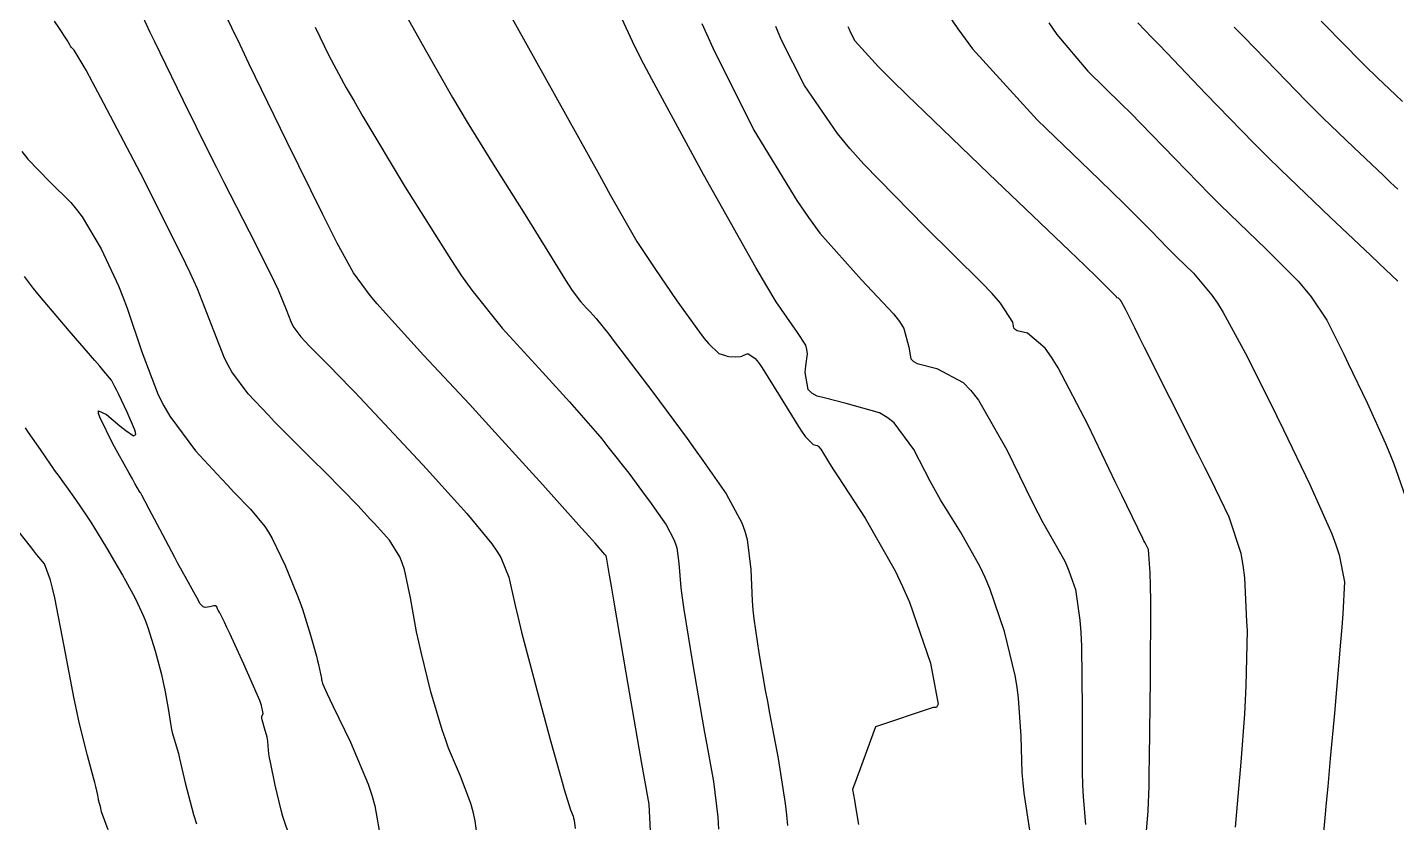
# Model space of a CAD drawing. Header units: metres. Extents: x 837476 to 838477, y 1189012 to 1191014.
# Drawn here: x 838256.2 to 838360.2, y 1190159.8 to 1190220.2 of the extents above; entities that cross this region are included whole.
import ezdxf

# ---------------------------------------------------------------- set-up
doc = ezdxf.new("R2010")
doc.units = ezdxf.units.M
doc.header["$LTSCALE"] = 0.3
doc.layers.add('COTAS 10', color=1, linetype='Continuous')
doc.layers.add('COTAS INT', color=252, linetype='Continuous')

msp = doc.modelspace()

# ---------------------------------------------------------------- linework, layer by layer
at = {"layer": 'COTAS 10'}
for points in [[(838291.32, 1190223.97), (838295.467, 1190216.491), (838299.632, 1190208.986), (838300.462, 1190207.5), (838301.151, 1190206.27), (838302.471, 1190203.965), (838303.186, 1190202.888), (838303.494, 1190202.432), (838303.85, 1190201.907), (838305.53, 1190199.444), (838307.231, 1190197.062), (838307.599, 1190196.59), (838307.923, 1190196.197), (838308.721, 1190195.455), (838309.217, 1190195.283), (838309.35, 1190195.25), (838309.482, 1190195.224), (838309.941, 1190195.184), (838310.361, 1190195.227), (838310.468, 1190195.253), (838310.57, 1190195.286), (838310.902, 1190195.457), (838311.467, 1190195.08), (838311.716, 1190194.767), (838312.005, 1190194.365), (838313.381, 1190192.158), (838314.762, 1190189.903), (838315.053, 1190189.47), (838315.305, 1190189.12), (838315.885, 1190188.546), (838316.17, 1190188.468), (838316.235, 1190188.43), (838316.294, 1190188.386), (838316.459, 1190188.168), (838317.051, 1190187.208), (838317.381, 1190186.695), (838317.781, 1190186.076), (838319.825, 1190182.95), (838322.116, 1190178.934), (838322.672, 1190177.754), (838323.195, 1190176.544), (838324.802, 1190171.928), (838325.375, 1190168.814), (838325.247, 1190168.55), (838324.993, 1190168.546), (838320.624, 1190167.097), (838319.451, 1190163.898), (838318.87, 1190162.315), (838319.015, 1190161.513), (838319.132, 1190160.853), (838319.313, 1190159.653)], [(838325.829, 1190221.644), (838326.864, 1190220.114), (838327.998, 1190218.595), (838332.909, 1190213.198), (838337.614, 1190208.662), (838338.617, 1190207.687), (838339.49, 1190206.832), (838341.56, 1190204.758), (838342.797, 1190203.487), (838343.145, 1190203.139), (838343.496, 1190202.794), (838344.782, 1190201.56), (838346.177, 1190199.887), (838346.596, 1190199.264), (838347.03, 1190198.572), (838348.717, 1190195.495), (838350.553, 1190191.815), (838351.081, 1190190.743), (838351.618, 1190189.647), (838353.627, 1190185.495), (838355.284, 1190181.745), (838355.599, 1190180.902), (838355.852, 1190180.143), (838356.243, 1190178.111), (838356.117, 1190175.678), (838356.043, 1190174.667), (838355.952, 1190173.509), (838355.485, 1190168.111), (838355.172, 1190164.669), (838354.981, 1190162.56), (838354.867, 1190161.307), (838354.765, 1190160.176), (838354.49, 1190157.116)], [(838290.537, 1190157.266), (838290.185, 1190159.946), (838290.039, 1190160.62), (838289.871, 1190161.265), (838289.086, 1190163.346), (838288.179, 1190165.477), (838287.933, 1190166.153), (838287.69, 1190166.867), (838286.832, 1190169.755), (838286.083, 1190172.753), (838285.908, 1190173.536), (838285.748, 1190174.297), (838285.287, 1190176.877), (838284.816, 1190179.039), (838284.65, 1190179.537), (838284.467, 1190179.991), (838283.678, 1190181.269), (838282.765, 1190182.276), (838282.506, 1190182.559), (838282.243, 1190182.844), (838281.269, 1190183.89), (838280.066, 1190185.138), (838279.659, 1190185.551), (838279.219, 1190185.993), (838277.366, 1190187.833), (838275.434, 1190189.767), (838274.946, 1190190.268), (838274.477, 1190190.754), (838272.954, 1190192.387), (838271.706, 1190194.056), (838271.412, 1190194.565), (838271.14, 1190195.094), (838270.342, 1190197.174), (838269.088, 1190200.355), (838268.528, 1190201.579), (838267.876, 1190202.95), (838264.754, 1190209.14), (838261.717, 1190214.931), (838261.118, 1190216.051), (838260.625, 1190216.962), (838259.719, 1190218.503), (838259.504, 1190218.723), (838259.445, 1190218.8), (838259.388, 1190218.885), (838259.186, 1190219.248), (838258.554, 1190220.221), (838258.226, 1190220.69)]]:
    msp.add_lwpolyline(points, dxfattribs=at)
at = {"layer": 'COTAS INT'}
for points in [[(838303.523, 1190159.164), (838303.406, 1190161.203), (838303.031, 1190163.306), (838302.858, 1190164.298), (838302.655, 1190165.468), (838301.671, 1190171.175), (838300.723, 1190176.703), (838300.541, 1190177.761), (838300.396, 1190178.614), (838300.165, 1190179.986), (838300.16, 1190180.02), (838300.158, 1190180.029), (838300.154, 1190180.038), (838300.137, 1190180.071), (838300.111, 1190180.108), (838300.102, 1190180.12), (838300.093, 1190180.133), (838300.054, 1190180.185), (838299.304, 1190181.028), (838298.846, 1190181.54), (838298.28, 1190182.172), (838295.33, 1190185.459), (838291.716, 1190189.451), (838290.731, 1190190.527), (838289.753, 1190191.591), (838286.275, 1190195.33), (838283.368, 1190198.511), (838282.75, 1190199.223), (838282.212, 1190199.863), (838280.945, 1190201.564), (838279.718, 1190203.842), (838279.207, 1190204.845), (838278.621, 1190206.01), (838275.882, 1190211.564), (838273, 1190217.49), (838272.324, 1190218.891), (838271.699, 1190220.187), (838269.882, 1190224)], [(838284.421, 1190222.071), (838286.395, 1190218.549), (838288.465, 1190214.904), (838289.026, 1190213.948), (838289.583, 1190213.015), (838291.554, 1190209.837), (838293.39, 1190206.944), (838293.862, 1190206.191), (838294.318, 1190205.458), (838295.834, 1190202.985), (838297.058, 1190201.012), (838297.33, 1190200.594), (838297.573, 1190200.232), (838298.21, 1190199.391), (838298.663, 1190198.903), (838298.791, 1190198.764), (838298.92, 1190198.624), (838299.391, 1190198.103), (838300.339, 1190196.923), (838300.768, 1190196.366), (838301.27, 1190195.71), (838303.683, 1190192.512), (838306.292, 1190188.987), (838306.918, 1190188.126), (838307.501, 1190187.313), (838309.256, 1190184.793), (838310.448, 1190182.574), (838310.676, 1190181.952), (838310.86, 1190181.327), (838311.154, 1190179.041), (838311.247, 1190176.667), (838311.304, 1190175.986), (838311.374, 1190175.295), (838311.741, 1190172.714), (838312.243, 1190169.869), (838312.398, 1190169.012), (838312.56, 1190168.124), (838313.207, 1190164.667), (838313.754, 1190161.265), (838313.855, 1190160.412), (838313.932, 1190159.599)], [(838332.348, 1190159.244), (838331.913, 1190162.057), (838331.831, 1190162.83), (838331.767, 1190163.601), (838331.675, 1190166.364), (838331.494, 1190169.255), (838331.373, 1190170.106), (838331.221, 1190170.979), (838330.417, 1190174.317), (838329.295, 1190177.597), (838328.942, 1190178.433), (838328.572, 1190179.239), (838327.082, 1190181.889), (838325.559, 1190184.338), (838325.168, 1190185.017), (838324.789, 1190185.696), (838323.53, 1190188.149), (838322.026, 1190190.181), (838321.494, 1190190.594), (838320.911, 1190190.942), (838318.386, 1190191.659), (838316.704, 1190192.069), (838316.173, 1190192.198), (838315.786, 1190192.434), (838315.497, 1190192.708), (838315.272, 1190194.009), (838315.331, 1190194.511), (838315.436, 1190195.414), (838315.393, 1190195.753), (838315.311, 1190196.07), (838314.696, 1190197.036), (838313.072, 1190199.379), (838312.354, 1190200.565), (838311.519, 1190201.983), (838307.537, 1190209.045), (838303.611, 1190216.284), (838302.812, 1190217.814), (838302.137, 1190219.139), (838300.742, 1190222.213)], [(838264.911, 1190221.064), (838265.48, 1190219.871), (838265.833, 1190219.14), (838266.227, 1190218.327), (838267.982, 1190214.72), (838269.982, 1190210.672), (838270.529, 1190209.581), (838271.073, 1190208.503), (838273.014, 1190204.72), (838274.616, 1190201.56), (838274.946, 1190200.875), (838275.226, 1190200.272), (838275.829, 1190198.78), (838276.174, 1190197.881), (838276.291, 1190197.653), (838276.418, 1190197.433), (838276.957, 1190196.713), (838277.615, 1190196.007), (838277.817, 1190195.798), (838278.028, 1190195.581), (838278.863, 1190194.746), (838280.085, 1190193.502), (838280.541, 1190193.028), (838281.041, 1190192.504), (838281.047, 1190192.498), (838283.299, 1190190.113), (838285.832, 1190187.394), (838286.515, 1190186.653), (838287.19, 1190185.916), (838289.562, 1190183.299), (838291.463, 1190180.986), (838291.841, 1190180.44), (838292.156, 1190179.937), (838292.756, 1190178.462), (838293.222, 1190176.3), (838293.453, 1190175.362), (838293.727, 1190174.277), (838295.08, 1190169.135), (838295.898, 1190166.134), (838296.441, 1190164.143), (838296.519, 1190163.863), (838296.719, 1190163.152), (838296.955, 1190162.331), (838297.449, 1190160.782), (838297.633, 1190160.296), (838297.672, 1190160.145), (838297.706, 1190159.987), (838297.788, 1190159.361)], [(838278.027, 1190220.233), (838279.062, 1190218.078), (838280.401, 1190215.629), (838280.986, 1190214.617), (838281.663, 1190213.461), (838284.882, 1190208.078), (838288.337, 1190202.586), (838289.163, 1190201.36), (838289.933, 1190200.262), (838292.242, 1190197.36), (838294.208, 1190195.247), (838294.761, 1190194.646), (838295.318, 1190194.037), (838297.36, 1190191.781), (838299.309, 1190189.547), (838299.807, 1190188.953), (838300.287, 1190188.369), (838301.869, 1190186.348), (838303.193, 1190184.56), (838303.51, 1190184.123), (838303.806, 1190183.711), (838304.697, 1190182.432), (838305.301, 1190181.306), (838305.417, 1190180.99), (838305.51, 1190180.673), (838305.659, 1190179.513), (838305.821, 1190177.64), (838305.923, 1190176.874), (838306.048, 1190175.999), (838306.706, 1190171.944), (838307.449, 1190167.669), (838307.628, 1190166.655), (838307.796, 1190165.715), (838308.306, 1190162.935), (838308.639, 1190160.214), (838308.694, 1190159.312)], [(838307.429, 1190220.514), (838308.245, 1190218.672), (838311.378, 1190212.421), (838314.625, 1190207.066), (838315.513, 1190205.789), (838316.396, 1190204.601), (838319.543, 1190201.053), (838321.993, 1190198.461), (838322.436, 1190197.876), (838322.777, 1190197.348), (838323.16, 1190195.92), (838323.313, 1190195.034), (838323.51, 1190194.848), (838323.773, 1190194.687), (838325.281, 1190194.32), (838327.279, 1190193.249), (838327.851, 1190192.645), (838328.432, 1190191.907), (838330.601, 1190188.131), (838332.527, 1190184.184), (838332.955, 1190183.338), (838333.338, 1190182.6), (838334.339, 1190180.828), (838334.992, 1190179.666), (838335.155, 1190179.313), (838335.309, 1190178.947), (838335.801, 1190177.51), (838336.147, 1190175.188), (838336.21, 1190174.263), (838336.258, 1190173.217), (838336.313, 1190168.42), (838336.33, 1190163.674), (838336.354, 1190162.66), (838336.387, 1190161.775), (838336.576, 1190159.662)], [(838341.205, 1190159.161), (838341.343, 1190160.704), (838341.399, 1190162.572), (838341.417, 1190163.556), (838341.435, 1190164.741), (838341.51, 1190170.704), (838341.534, 1190176.642), (838341.521, 1190177.812), (838341.499, 1190178.776), (838341.35, 1190180.545), (838341.102, 1190181.053), (838341.018, 1190181.223), (838340.928, 1190181.405), (838340.545, 1190182.168), (838339.703, 1190183.89), (838339.323, 1190184.677), (838338.879, 1190185.598), (838336.747, 1190190.046), (838334.496, 1190194.349), (838333.978, 1190195.179), (838333.505, 1190195.852), (838332.175, 1190196.98), (838331.373, 1190197.175), (838331.233, 1190197.261), (838331.129, 1190197.36), (838331.047, 1190197.831), (838330.118, 1190199.281), (838329.479, 1190199.998), (838328.674, 1190200.851), (838324.39, 1190205.07), (838319.72, 1190209.823), (838318.673, 1190211.013), (838317.731, 1190212.149), (838315.218, 1190215.797), (838313.481, 1190219.263), (838313.029, 1190220.285)], [(838347.967, 1190159.457), (838348.072, 1190160.623), (838348.414, 1190164.407), (838348.676, 1190168.041), (838348.73, 1190169.111), (838348.776, 1190170.209), (838348.876, 1190174.407), (838348.845, 1190175.09), (838348.693, 1190178.393), (838348.56, 1190179.357), (838348.392, 1190180.26), (838347.489, 1190183.02), (838346.113, 1190185.839), (838345.647, 1190186.781), (838345.144, 1190187.792), (838343.02, 1190192.023), (838341.059, 1190195.916), (838340.658, 1190196.714), (838340.32, 1190197.389), (838339.613, 1190198.816), (838339.345, 1190199.328), (838339.284, 1190199.427), (838339.227, 1190199.507), (838339.069, 1190199.641), (838338.974, 1190199.664), (838338.957, 1190199.674), (838338.945, 1190199.686), (838338.935, 1190199.742), (838337.459, 1190201.215), (838336.522, 1190202.121), (838335.356, 1190203.242), (838329.237, 1190209.086), (838324.304, 1190213.833), (838323.044, 1190215.045), (838321.832, 1190216.238), (838320.837, 1190217.232), (838319.059, 1190219.173), (838318.717, 1190219.855), (838318.628, 1190220.056), (838318.542, 1190220.262)], [(838333.794, 1190220.574), (838334.392, 1190219.679), (838336.763, 1190216.895), (838339.317, 1190214.397), (838340.032, 1190213.683), (838340.749, 1190212.958), (838343.363, 1190210.258), (838346.031, 1190207.518), (838346.782, 1190206.769), (838347.537, 1190206.023), (838350.309, 1190203.363), (838352.723, 1190200.934), (838353.252, 1190200.333), (838353.722, 1190199.764), (838354.916, 1190197.97), (838355.873, 1190196.043), (838356.192, 1190195.391), (838356.535, 1190194.686), (838357.97, 1190191.711), (838359.383, 1190188.607), (838359.712, 1190187.822), (838360.013, 1190187.069), (838360.876, 1190184.616)], [(838360.317, 1190200.947), (838359.376, 1190201.839), (838358.871, 1190202.315), (838358.259, 1190202.891), (838355.167, 1190205.796), (838351.417, 1190209.395), (838350.391, 1190210.408), (838349.371, 1190211.427), (838345.73, 1190215.167), (838342.744, 1190218.296), (838342.137, 1190218.931), (838341.624, 1190219.465), (838340.563, 1190220.556)], [(838347.869, 1190220.25), (838348.611, 1190219.496), (838351.055, 1190216.97), (838353.337, 1190214.626), (838353.976, 1190213.987), (838354.62, 1190213.352), (838356.97, 1190211.096), (838359.197, 1190208.991), (838359.762, 1190208.451), (838360.305, 1190207.93)], [(838354.477, 1190220.696), (838356.379, 1190218.774), (838357.303, 1190217.825), (838357.562, 1190217.566), (838357.822, 1190217.309), (838358.774, 1190216.396), (838360.135, 1190215.091), (838360.654, 1190214.587)], [(838255.748, 1190210.803), (838256.194, 1190210.212), (838257.847, 1190208.524), (838259.475, 1190206.928), (838259.905, 1190206.393), (838260.326, 1190205.819), (838261.773, 1190203.41), (838263.091, 1190200.583), (838263.43, 1190199.745), (838263.759, 1190198.882), (838264.854, 1190195.569), (838266.105, 1190192.306), (838266.532, 1190191.476), (838266.993, 1190190.678), (838268.95, 1190188.062), (838270.92, 1190185.914), (838271.39, 1190185.412), (838271.827, 1190184.95), (838273.131, 1190183.615), (838274.199, 1190182.308), (838274.487, 1190181.864), (838274.77, 1190181.384), (838275.766, 1190179.354), (838276.652, 1190177.163), (838276.867, 1190176.582), (838277.069, 1190176.013), (838277.688, 1190174.05), (838278.129, 1190172.449), (838278.219, 1190172.108), (838278.294, 1190171.812), (838278.448, 1190171.11), (838278.507, 1190170.747), (838278.522, 1190170.664), (838278.536, 1190170.588), (838278.584, 1190170.376), (838278.938, 1190169.592), (838279.147, 1190169.155), (838279.402, 1190168.623), (838280.723, 1190165.909), (838282.073, 1190162.723), (838282.347, 1190161.893), (838282.577, 1190161.085), (838283.05, 1190158.359)], [(838276.213, 1190158.428), (838275.72, 1190159.826), (838275.587, 1190160.273), (838275.456, 1190160.745), (838274.995, 1190162.663), (838274.639, 1190164.39), (838274.574, 1190164.741), (838274.523, 1190165.037), (838274.462, 1190165.648), (838274.438, 1190166.005), (838274.412, 1190166.14), (838274.377, 1190166.292), (838274.179, 1190166.972), (838274.009, 1190167.621), (838273.991, 1190167.753), (838273.985, 1190167.863), (838274.073, 1190168.088), (838273.954, 1190168.717), (838273.819, 1190169.083), (838273.639, 1190169.531), (838272.621, 1190171.842), (838271.543, 1190174.177), (838271.326, 1190174.641), (838271.144, 1190175.025), (838270.78, 1190175.755), (838270.666, 1190175.952), (838270.642, 1190176.001), (838270.62, 1190176.046), (838270.568, 1190176.191), (838270.465, 1190176.269), (838270.411, 1190176.274), (838270.347, 1190176.27), (838270.024, 1190176.193), (838269.675, 1190176.153), (838269.593, 1190176.173), (838269.518, 1190176.206), (838269.304, 1190176.434), (838269.043, 1190176.909), (838268.939, 1190177.096), (838268.821, 1190177.308), (838268.282, 1190178.276), (838267.584, 1190179.548), (838267.366, 1190179.951), (838267.138, 1190180.377), (838266.227, 1190182.1), (838265.422, 1190183.633), (838265.125, 1190184.194), (838264.859, 1190184.686), (838264.775, 1190184.825), (838264.755, 1190184.858), (838264.736, 1190184.888), (838264.679, 1190184.973), (838264.34, 1190185.568), (838264.144, 1190185.919), (838263.904, 1190186.35), (838262.665, 1190188.581), (838261.662, 1190190.603), (838261.569, 1190190.902), (838261.558, 1190191.089), (838262.185, 1190190.822), (838263.197, 1190189.961), (838263.429, 1190189.772), (838263.639, 1190189.606), (838264.219, 1190189.187), (838264.416, 1190189.295), (838264.384, 1190189.462), (838264.315, 1190189.687), (838263.753, 1190190.994), (838263.079, 1190192.394), (838262.94, 1190192.678), (838262.82, 1190192.918), (838262.557, 1190193.41), (838261.984, 1190194.11), (838261.669, 1190194.48), (838261.286, 1190194.928), (838259.339, 1190197.18), (838257.365, 1190199.487), (838256.965, 1190199.968), (838256.628, 1190200.38), (838255.943, 1190201.3)], [(838255.993, 1190189.798), (838256.236, 1190189.447), (838257.132, 1190188.149), (838257.902, 1190187.034), (838258.066, 1190186.799), (838258.209, 1190186.596), (838258.546, 1190186.132), (838258.865, 1190185.704), (838258.995, 1190185.525), (838259.144, 1190185.319), (838259.835, 1190184.355), (838260.688, 1190183.099), (838260.94, 1190182.709), (838261.198, 1190182.301), (838262.186, 1190180.675), (838263.146, 1190179.028), (838263.387, 1190178.606), (838263.617, 1190178.2), (838264.357, 1190176.859), (838264.998, 1190175.491), (838265.166, 1190175.068), (838265.33, 1190174.626), (838265.886, 1190172.87), (838266.356, 1190171.054), (838266.466, 1190170.574), (838266.567, 1190170.104), (838266.58, 1190170.032), (838266.858, 1190168.488), (838267.074, 1190167.175), (838267.128, 1190166.895), (838267.18, 1190166.652), (838267.345, 1190166.079), (838267.558, 1190165.376), (838267.64, 1190165.052), (838267.732, 1190164.671), (838268.146, 1190162.826), (838268.78, 1190160.434), (838269.012, 1190159.709)], [(838262.294, 1190159.249), (838261.807, 1190160.627), (838261.715, 1190161.036), (838261.695, 1190161.12), (838261.676, 1190161.192), (838261.629, 1190161.348), (838261.592, 1190161.475), (838261.581, 1190161.529), (838261.569, 1190161.591), (838261.521, 1190161.883), (838261.368, 1190162.556), (838261.29, 1190162.859), (838261.196, 1190163.213), (838260.728, 1190164.911), (838260.112, 1190167.417), (838259.925, 1190168.279), (838259.731, 1190169.215), (838258.972, 1190173.206), (838258.253, 1190176.883), (838258.084, 1190177.622), (838257.927, 1190178.238), (838257.472, 1190179.456), (838256.893, 1190180.16), (838256.659, 1190180.452), (838256.393, 1190180.788), (838255.167, 1190182.354)]]:
    msp.add_lwpolyline(points, dxfattribs=at)

doc.saveas('drawing.dxf')
